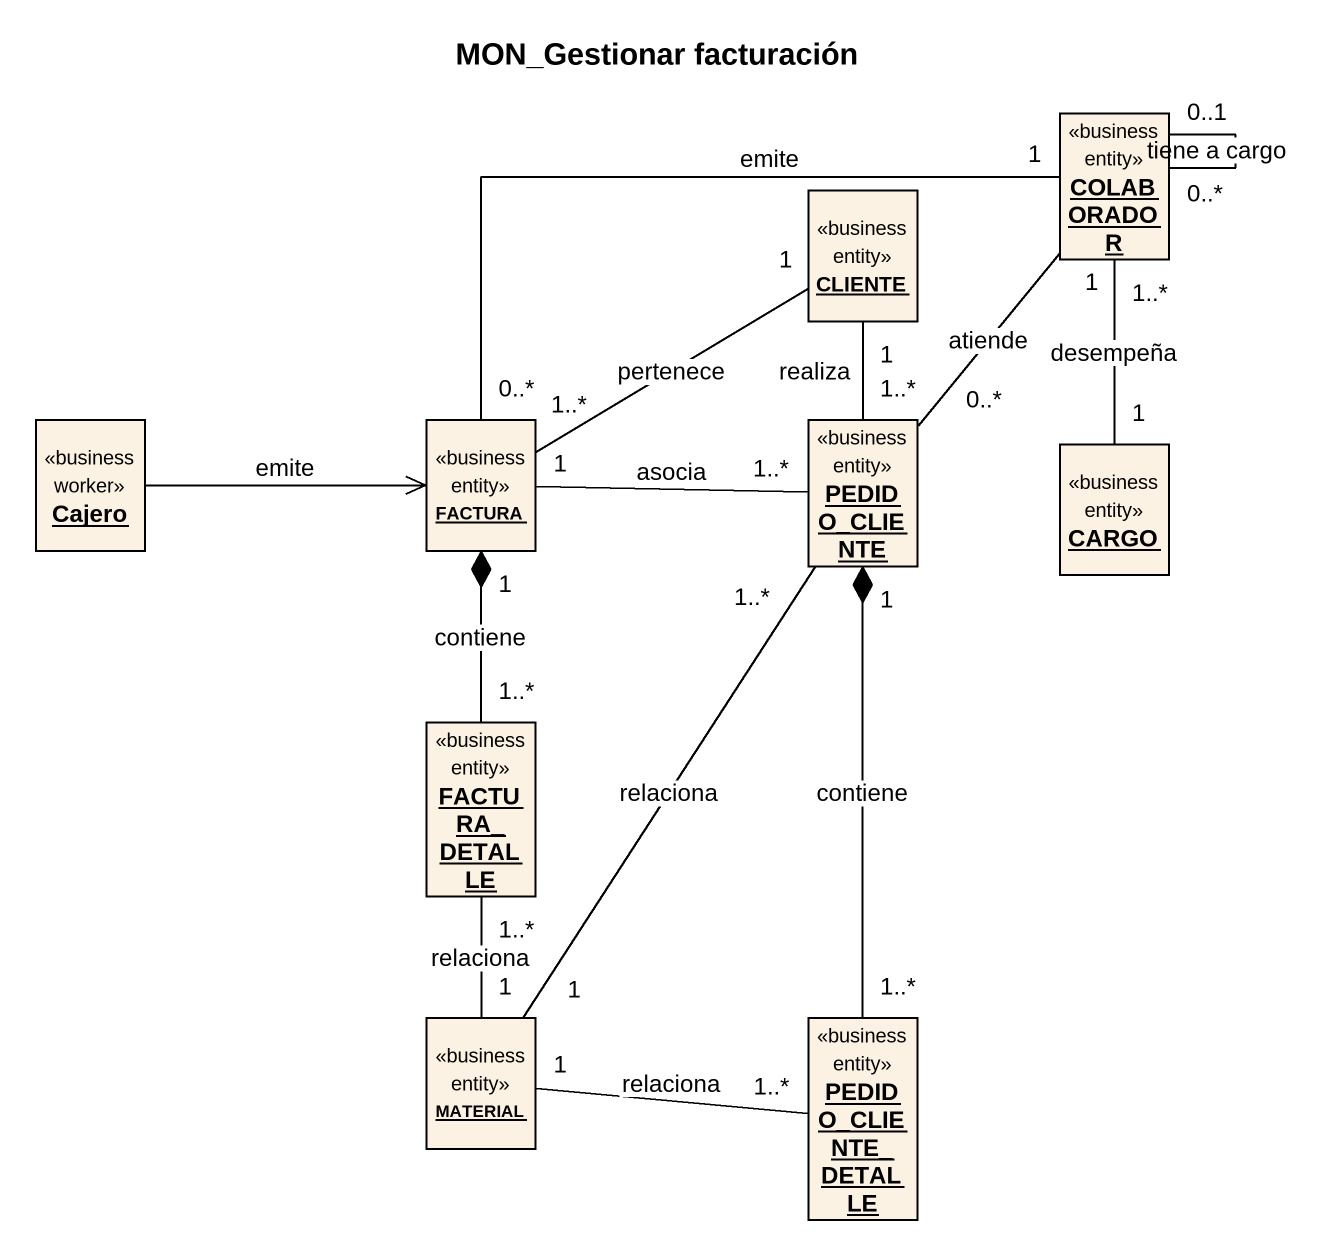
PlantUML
@startuml
title MON_Gestionar facturación
hide circle
hide empty members
object COLABORADOR <<business entity>>
object CLIENTE <<business entity>>
object Cajero <<business worker>>
object FACTURA <<business entity>>
object PEDIDO_CLIENTE <<business entity>>
object CARGO <<business entity>>
object FACTURA_DETALLE <<business entity>>
object MATERIAL <<business entity>>
object PEDIDO_CLIENTE_DETALLE <<business entity>>
COLABORADOR "0..*" -- "0..1" COLABORADOR : tiene a cargo
COLABORADOR "1" -- "0..*" PEDIDO_CLIENTE : atiende
COLABORADOR "1..*" -- "1" CARGO : desempeña
CLIENTE "1" -- "1..*" FACTURA : pertenece
CLIENTE "1" -- "1..*" PEDIDO_CLIENTE : realiza
Cajero -right-> FACTURA : emite
FACTURA "0..*" -right- "1" COLABORADOR : emite
PEDIDO_CLIENTE "1..*" -left- "1" FACTURA : asocia
FACTURA_DETALLE "1..*" -up-* "1" FACTURA : contiene
FACTURA_DETALLE "1..*" -- "1" MATERIAL : relaciona
MATERIAL "1" -up- "1..*" PEDIDO_CLIENTE : relaciona
PEDIDO_CLIENTE_DETALLE "1..*" -up-* "1" PEDIDO_CLIENTE : contiene
PEDIDO_CLIENTE_DETALLE "1..*" -left- "1" MATERIAL : relaciona
@enduml
